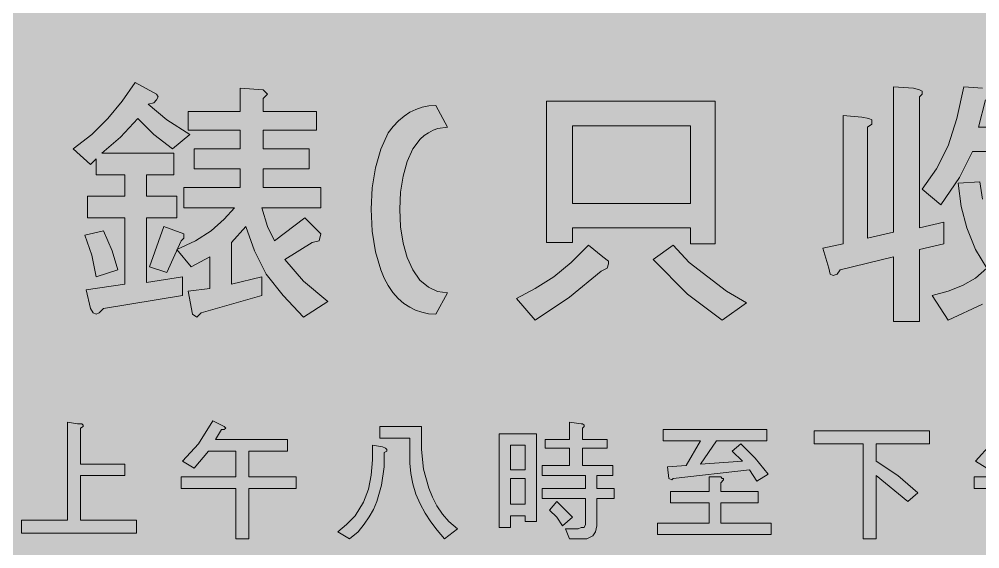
# Model space of a CAD drawing. Header units: metres. Extents: x 10 to 559, y 12 to 260.
# Drawn here: x 247.4 to 367.6, y 69.9 to 136.1 of the extents above; entities that cross this region are included whole.
import ezdxf

# ---------------------------------------------------------------- set-up
doc = ezdxf.new("R2010")
doc.units = ezdxf.units.M
doc.layers.add('FILL_BLUE_0000FF', color=7, linetype='Continuous', true_color=0x0000ff)
doc.layers.add('FILL_WHITE_FFFFFF', color=7, linetype='Continuous', true_color=0xffffff)

msp = doc.modelspace()

# ---------------------------------------------------------------- hatches: boundary and pattern name
at = {"layer": 'FILL_BLUE_0000FF', "true_color": 0x0000ff}
h = msp.add_hatch(color=7, dxfattribs=at)
h.dxf.hatch_style = 1
h.paths.add_polyline_path([(553.76, 259.97), (555.08, 259.58), (556.32, 258.96), (557.46, 258.12), (558.3, 256.98), (558.92, 255.74), (559.31, 254.42), (559.44, 253.08), (559.44, 19.26), (559.31, 17.91), (558.9, 16.56), (558.25, 15.32), (557.46, 14.22), (556.29, 13.28), (555.01, 12.6), (553.69, 12.2), (552.42, 12.06), (17.28, 12.06), (16.04, 12.2), (14.78, 12.6), (13.56, 13.28), (12.42, 14.22), (11.48, 15.36), (10.8, 16.61), (10.4, 17.92), (10.26, 19.26), (10.26, 253.08), (10.4, 254.41), (10.8, 255.6), (11.48, 256.93), (12.42, 258.12), (13.52, 259.07), (14.76, 259.74), (16.09, 259.99), (17.28, 260.1), (552.42, 260.1), (553.76, 259.97)])
at = {"layer": 'FILL_WHITE_FFFFFF', "true_color": 0xffffff}
h = msp.add_hatch(color=7, dxfattribs=at)
h.dxf.hatch_style = 1
h.paths.add_polyline_path([(256.5, 121.68), (258.48, 123.66), (260.28, 125.82), (261.9, 128.16), (264.6, 126.72), (264.78, 126.36), (264.6, 126), (264.24, 125.64), (263.52, 125.46), (265.86, 123.48), (268.74, 121.68), (266.58, 119.88), (264.24, 121.68), (262.26, 123.66), (260.1, 121.32), (257.76, 119.34), (266.76, 119.34), (266.76, 116.64), (263.34, 116.64), (263.34, 113.94), (267.12, 113.94), (267.12, 111.24), (263.34, 111.24), (263.34, 103.14), (267.84, 103.86), (267.84, 101.52), (257.94, 99.9), (257.4, 99.36), (257.04, 99.18), (256.68, 99.36), (256.32, 99.9), (255.78, 102.24), (260.64, 102.96), (260.64, 111.24), (255.96, 111.24), (255.96, 113.94), (260.64, 113.94), (260.64, 116.64), (257.04, 116.64), (257.04, 118.62), (256.32, 117.9), (254.16, 119.88), (256.5, 121.68)])
h = msp.add_hatch(color=7, dxfattribs=at)
h.dxf.hatch_style = 1
h.paths.add_polyline_path([(275.04, 124.56), (275.04, 127.44), (277.92, 127.26), (278.46, 126.72), (277.92, 126.18), (277.92, 124.56), (284.58, 124.56), (284.58, 122.22), (277.92, 122.22), (277.92, 119.88), (283.68, 119.88), (283.68, 117.36), (277.92, 117.36), (277.92, 115.02), (285.12, 115.02), (285.12, 112.5), (277.74, 112.5), (278.46, 110.16), (279.36, 108.36), (283.14, 111.24), (285.12, 109.26), (284.94, 108.36), (284.04, 108.18), (280.62, 106.02), (282.96, 103.32), (286.02, 100.8), (282.96, 98.82), (280.44, 101.52), (278.28, 104.22), (276.84, 107.1), (275.76, 110.16), (273.96, 108.18), (273.96, 102.96), (277.74, 103.86), (277.74, 101.52), (270.18, 99.36), (269.64, 98.82), (269.1, 99.18), (268.56, 102.06), (271.26, 102.42), (271.26, 106.38), (268.92, 105.12), (267.12, 107.28), (269.46, 108.36), (271.44, 109.62), (273.06, 111.06), (274.32, 112.5), (268.02, 112.5), (268.02, 115.02), (275.04, 115.02), (275.04, 117.36), (269.28, 117.36), (269.28, 119.88), (275.04, 119.88), (275.04, 122.22), (268.56, 122.22), (268.56, 124.56), (275.04, 124.56)])
h = msp.add_hatch(color=7, dxfattribs=at)
h.dxf.hatch_style = 1
h.paths.add_polyline_path([(350.46, 108), (350.46, 124.02), (352.8, 123.84), (353.7, 123.66), (354.06, 123.48), (354.06, 122.94), (353.52, 122.58), (353.52, 108.72), (356.76, 109.44), (356.76, 127.62), (359.28, 127.44), (360, 127.26), (360.36, 127.08), (360.36, 126.72), (360, 126.36), (360, 109.98), (363.06, 110.7), (363.06, 108), (360, 107.28), (360, 98.28), (356.76, 98.28), (356.76, 106.38), (350.1, 104.76), (349.74, 104.22), (349.2, 104.04), (348.84, 104.22), (348.66, 104.94), (347.94, 107.46), (350.46, 108)])
h = msp.add_hatch(color=7, dxfattribs=at)
h.dxf.hatch_style = 1
h.paths.add_polyline_path([(362.16, 117.36), (363.6, 120.24), (364.68, 123.66), (365.58, 127.62), (367.92, 127.44), (368.82, 127.08), (369.18, 126.72), (369, 126.36), (368.28, 126), (367.38, 122.58), (377.64, 122.58), (377.64, 119.52), (375.66, 119.52), (375.66, 115.38), (374.94, 111.6), (374.04, 108.18), (372.6, 104.94), (375.12, 102.78), (378.18, 100.8), (375.66, 98.28), (372.96, 100.26), (370.44, 102.42), (367.92, 100.44), (363.6, 98.46), (361.62, 101.52), (363.6, 102.06), (365.4, 102.78), (367.02, 103.68), (368.46, 104.94), (367.02, 107.28), (365.94, 109.98), (365.22, 112.68), (364.86, 115.56), (367.56, 115.74), (367.92, 113.58), (368.46, 111.42), (369.36, 109.44), (370.44, 107.46), (371.34, 109.62), (372.06, 112.5), (372.42, 115.74), (372.78, 119.52), (366.66, 119.52), (365.04, 116.28), (362.7, 112.86), (360.36, 114.84), (362.16, 117.36)])
h = msp.add_hatch(color=7, dxfattribs=at)
h.dxf.hatch_style = 1
h.paths.add_polyline_path([(299.52, 99.18), (298.61, 99.24), (297.77, 99.43), (296.99, 99.71), (296.28, 100.08), (295.5, 100.55), (294.8, 101.16), (294.15, 101.9), (293.58, 102.78), (293.07, 103.71), (292.64, 104.73), (291.96, 107.01), (291.56, 109.56), (291.42, 112.32), (291.56, 114.98), (291.96, 117.5), (292.64, 119.81), (293.58, 121.86), (294.2, 122.68), (294.86, 123.38), (295.55, 123.97), (296.28, 124.45), (297.04, 124.81), (297.83, 125.07), (298.66, 125.23), (299.52, 125.28), (300.96, 122.58), (299.79, 122.42), (299.19, 122.2), (298.62, 121.86), (298.08, 121.53), (297.56, 121.07), (296.64, 119.88), (295.93, 118.27), (295.43, 116.44), (295.12, 114.44), (295.02, 112.32), (295.12, 110.1), (295.43, 108.07), (295.93, 106.27), (296.64, 104.76), (297.54, 103.47), (298.6, 102.58), (299.75, 102.05), (300.96, 101.88), (299.52, 99.18)])
h = msp.add_hatch(color=7, dxfattribs=at)
h.dxf.hatch_style = 1
h.paths.add_polyline_path([(334.44, 108), (331.38, 108), (331.38, 109.98), (316.62, 109.98), (316.62, 108.18), (313.38, 108.18), (313.38, 125.82), (334.44, 125.82), (334.44, 108)])
h.paths.add_polyline_path([(331.38, 122.76), (316.62, 122.76), (316.62, 113.04), (331.38, 113.04), (331.38, 122.76)], flags=16)
h = msp.add_hatch(color=7, dxfattribs=at)
h.dxf.hatch_style = 1
h.paths.add_polyline_path([(259.02, 107.1), (259.74, 104.76), (257.04, 103.86), (256.5, 106.56), (255.6, 109.08), (257.94, 109.62), (259.02, 107.1)])
h = msp.add_hatch(color=7, dxfattribs=at)
h.dxf.hatch_style = 1
h.paths.add_polyline_path([(265.5, 110.16), (268.02, 109.26), (268.02, 108.72), (267.66, 108.36), (265.86, 104.4), (263.7, 105.12), (265.5, 110.16)])
h = msp.add_hatch(color=7, dxfattribs=at)
h.dxf.hatch_style = 1
h.paths.add_polyline_path([(321.12, 105.84), (321.12, 105.48), (320.94, 104.94), (320.22, 104.58), (316.26, 101.34), (311.94, 98.46), (309.6, 101.16), (311.94, 102.42), (314.28, 103.86), (316.44, 105.66), (318.6, 107.82), (320.4, 106.38), (321.12, 105.84)])
h = msp.add_hatch(color=7, dxfattribs=at)
h.dxf.hatch_style = 1
h.paths.add_polyline_path([(331.2, 105.66), (335.88, 102.06), (338.4, 100.62), (335.34, 98.46), (331.02, 101.7), (326.7, 106.02), (329.22, 107.82), (331.2, 105.66)])
h = msp.add_hatch(color=7, dxfattribs=at)
h.dxf.hatch_style = 1
h.paths.add_polyline_path([(255.24, 85.5), (255.42, 85.32), (255.42, 85.14), (255.06, 84.96), (255.06, 80.46), (260.64, 80.46), (260.64, 79.02), (255.06, 79.02), (255.06, 73.44), (262.08, 73.44), (262.08, 71.82), (247.68, 71.82), (247.68, 73.44), (253.44, 73.44), (253.44, 85.68), (254.7, 85.5), (255.24, 85.5)])
h = msp.add_hatch(color=7, dxfattribs=at)
h.dxf.hatch_style = 1
h.paths.add_polyline_path([(269.82, 82.98), (271.62, 85.86), (272.7, 85.32), (273.06, 85.14), (273.24, 84.96), (273.06, 84.78), (272.7, 84.78), (271.98, 83.52), (280.98, 83.52), (280.98, 82.08), (276.12, 82.08), (276.12, 78.84), (282.06, 78.84), (282.06, 77.4), (276.12, 77.4), (276.12, 71.1), (274.5, 71.1), (274.5, 77.4), (267.66, 77.4), (267.66, 78.84), (274.5, 78.84), (274.5, 82.08), (271.08, 82.08), (269.28, 79.92), (267.84, 80.82), (269.82, 82.98)])
h = msp.add_hatch(color=7, dxfattribs=at)
h.dxf.hatch_style = 1
h.paths.add_polyline_path([(316.26, 82.44), (313.2, 82.44), (313.2, 83.52), (316.26, 83.52), (316.26, 85.68), (317.7, 85.5), (317.88, 85.5), (318.06, 85.32), (318.06, 85.14), (317.88, 84.96), (317.88, 83.52), (320.94, 83.52), (320.94, 82.44), (317.88, 82.44), (317.88, 80.28), (321.66, 80.28), (321.66, 79.02), (319.68, 79.02), (319.68, 77.4), (321.84, 77.4), (321.84, 76.14), (319.68, 76.14), (319.68, 72.72), (319.5, 72), (319.14, 71.46), (318.42, 71.1), (316.26, 71.1), (315.72, 72.36), (317.34, 72.36), (317.7, 72.54), (318.06, 72.54), (318.24, 72.9), (318.24, 76.14), (312.84, 76.14), (312.84, 77.4), (318.24, 77.4), (318.24, 79.02), (312.84, 79.02), (312.84, 80.28), (316.26, 80.28), (316.26, 82.44)])
h = msp.add_hatch(color=7, dxfattribs=at)
h.dxf.hatch_style = 1
h.paths.add_polyline_path([(369, 82.98), (370.8, 85.86), (371.88, 85.32), (372.24, 85.14), (372.42, 84.96), (372.24, 84.78), (372.06, 84.78), (371.34, 83.52), (380.16, 83.52), (380.16, 82.08), (375.3, 82.08), (375.3, 78.84), (381.24, 78.84), (381.24, 77.4), (375.3, 77.4), (375.3, 71.1), (373.68, 71.1), (373.68, 77.4), (366.84, 77.4), (366.84, 78.84), (373.68, 78.84), (373.68, 82.08), (370.26, 82.08), (368.46, 79.92), (367.02, 80.82), (369, 82.98)])
h = msp.add_hatch(color=7, dxfattribs=at)
h.dxf.hatch_style = 1
h.paths.add_polyline_path([(297.72, 85.14), (297.72, 82.26), (297.99, 79.82), (298.63, 77.44), (299.09, 76.31), (299.66, 75.22), (300.34, 74.2), (301.14, 73.26), (302.22, 72.36), (300.6, 71.1), (299.7, 72.18), (298.89, 73.22), (298.17, 74.33), (297.55, 75.5), (297.04, 76.71), (296.65, 77.97), (296.39, 79.26), (296.26, 80.57), (296.28, 81.9), (296.28, 83.7), (292.5, 83.7), (292.5, 85.14), (297.72, 85.14)])
h = msp.add_hatch(color=7, dxfattribs=at)
h.dxf.hatch_style = 1
h.paths.add_polyline_path([(310.68, 73.26), (310.68, 73.98), (308.88, 73.98), (308.88, 72.54), (307.44, 72.54), (307.44, 84.24), (312.12, 84.24), (312.12, 73.26), (310.68, 73.26)])
h.paths.add_polyline_path([(308.88, 82.8), (308.88, 79.74), (310.68, 79.74), (310.68, 82.8), (308.88, 82.8)], flags=16)
h.paths.add_polyline_path([(310.68, 78.66), (308.88, 78.66), (308.88, 75.42), (310.68, 75.42), (310.68, 78.66)], flags=16)
h = msp.add_hatch(color=7, dxfattribs=at)
h.dxf.hatch_style = 1
h.paths.add_polyline_path([(327.96, 84.78), (340.92, 84.78), (340.92, 83.34), (334.62, 83.34), (332.64, 80.46), (337.86, 80.82), (336.6, 82.08), (337.68, 82.98), (339.48, 81.18), (341.1, 79.2), (339.66, 78.3), (338.76, 79.74), (329.22, 78.66), (329.04, 78.48), (328.68, 78.66), (328.5, 80.1), (330.84, 80.28), (332.64, 83.34), (327.96, 83.34), (327.96, 84.78)])
h = msp.add_hatch(color=7, dxfattribs=at)
h.dxf.hatch_style = 1
h.paths.add_polyline_path([(361.26, 84.6), (361.26, 82.98), (354.6, 82.98), (354.6, 80.82), (357.3, 79.02), (359.82, 76.86), (358.56, 75.78), (354.6, 79.02), (354.6, 71.1), (352.98, 71.1), (352.98, 82.98), (346.86, 82.98), (346.86, 84.6), (361.26, 84.6)])
h = msp.add_hatch(color=7, dxfattribs=at)
h.dxf.hatch_style = 1
h.paths.add_polyline_path([(288.36, 72.9), (289.44, 73.98), (290.46, 75.67), (291.08, 77.32), (291.43, 79.06), (291.6, 81), (291.6, 82.8), (292.86, 82.62), (293.22, 82.44), (293.4, 82.26), (293.4, 82.08), (293.04, 81.9), (293.04, 80.1), (292.72, 77.82), (292.13, 75.76), (291.71, 74.79), (291.19, 73.85), (290.55, 72.92), (289.8, 72), (288.72, 71.1), (287.28, 72), (288.36, 72.9)])
h = msp.add_hatch(color=7, dxfattribs=at)
h.dxf.hatch_style = 1
h.paths.add_polyline_path([(327.24, 73.08), (333.72, 73.08), (333.72, 75.6), (328.86, 75.6), (328.86, 77.04), (333.72, 77.04), (333.72, 78.84), (335.16, 78.84), (335.34, 78.66), (335.52, 78.66), (335.52, 78.48), (335.16, 78.12), (335.16, 77.04), (339.84, 77.04), (339.84, 75.6), (335.16, 75.6), (335.16, 73.08), (341.46, 73.08), (341.46, 71.64), (327.24, 71.64), (327.24, 73.08)])
h = msp.add_hatch(color=7, dxfattribs=at)
h.dxf.hatch_style = 1
h.paths.add_polyline_path([(315.54, 74.88), (316.62, 73.8), (315.36, 72.72), (314.64, 73.8), (313.74, 74.7), (314.64, 75.78), (315.54, 74.88)])

# ---------------------------------------------------------------- linework, layer by layer
at = {"layer": 'FILL_WHITE_FFFFFF', "lineweight": 0, "true_color": 0xffffff}
for points in [[(256.5, 121.68), (258.48, 123.66), (260.28, 125.82), (261.9, 128.16), (264.6, 126.72), (264.78, 126.36), (264.6, 126), (264.24, 125.64), (263.52, 125.46), (265.86, 123.48), (268.74, 121.68), (266.58, 119.88), (264.24, 121.68), (262.26, 123.66), (260.1, 121.32), (257.76, 119.34), (266.76, 119.34), (266.76, 116.64), (263.34, 116.64), (263.34, 113.94), (267.12, 113.94), (267.12, 111.24), (263.34, 111.24), (263.34, 103.14), (267.84, 103.86), (267.84, 101.52), (257.94, 99.9), (257.4, 99.36), (257.04, 99.18), (256.68, 99.36), (256.32, 99.9), (255.78, 102.24), (260.64, 102.96), (260.64, 111.24), (255.96, 111.24), (255.96, 113.94), (260.64, 113.94), (260.64, 116.64), (257.04, 116.64), (257.04, 118.62), (256.32, 117.9), (254.16, 119.88)], [(275.04, 124.56), (275.04, 127.44), (277.92, 127.26), (278.46, 126.72), (277.92, 126.18), (277.92, 124.56), (284.58, 124.56), (284.58, 122.22), (277.92, 122.22), (277.92, 119.88), (283.68, 119.88), (283.68, 117.36), (277.92, 117.36), (277.92, 115.02), (285.12, 115.02), (285.12, 112.5), (277.74, 112.5), (278.46, 110.16), (279.36, 108.36), (283.14, 111.24), (285.12, 109.26), (284.94, 108.36), (284.04, 108.18), (280.62, 106.02), (282.96, 103.32), (286.02, 100.8), (282.96, 98.82), (280.44, 101.52), (278.28, 104.22), (276.84, 107.1), (275.76, 110.16), (273.96, 108.18), (273.96, 102.96), (277.74, 103.86), (277.74, 101.52), (270.18, 99.36), (269.64, 98.82), (269.1, 99.18), (268.56, 102.06), (271.26, 102.42), (271.26, 106.38), (268.92, 105.12), (267.12, 107.28), (269.46, 108.36), (271.44, 109.62), (273.06, 111.06), (274.32, 112.5), (268.02, 112.5), (268.02, 115.02), (275.04, 115.02), (275.04, 117.36), (269.28, 117.36), (269.28, 119.88), (275.04, 119.88), (275.04, 122.22), (268.56, 122.22), (268.56, 124.56)], [(350.46, 108), (350.46, 124.02), (352.8, 123.84), (353.7, 123.66), (354.06, 123.48), (354.06, 122.94), (353.52, 122.58), (353.52, 108.72), (356.76, 109.44), (356.76, 127.62), (359.28, 127.44), (360, 127.26), (360.36, 127.08), (360.36, 126.72), (360, 126.36), (360, 109.98), (363.06, 110.7), (363.06, 108), (360, 107.28), (360, 98.28), (356.76, 98.28), (356.76, 106.38), (350.1, 104.76), (349.74, 104.22), (349.2, 104.04), (348.84, 104.22), (348.66, 104.94), (347.94, 107.46)], [(299.52, 99.18), (298.61, 99.24), (297.77, 99.43), (296.99, 99.71), (296.28, 100.08), (295.5, 100.55), (294.8, 101.16), (294.15, 101.9), (293.58, 102.78), (293.07, 103.71), (292.64, 104.73), (291.96, 107.01), (291.56, 109.56), (291.42, 112.32), (291.56, 114.98), (291.96, 117.5), (292.64, 119.81), (293.58, 121.86), (294.2, 122.68), (294.86, 123.38), (295.55, 123.97), (296.28, 124.45), (297.04, 124.81), (297.83, 125.07), (298.66, 125.23), (299.52, 125.28), (300.96, 122.58), (299.79, 122.42), (299.19, 122.2), (298.62, 121.86), (298.08, 121.53), (297.56, 121.07), (296.64, 119.88), (295.93, 118.27), (295.43, 116.44), (295.12, 114.44), (295.02, 112.32), (295.12, 110.1), (295.43, 108.07), (295.93, 106.27), (296.64, 104.76), (297.54, 103.47), (298.6, 102.58), (299.75, 102.05), (300.96, 101.88)], [(334.44, 108), (331.38, 108), (331.38, 109.98), (316.62, 109.98), (316.62, 108.18), (313.38, 108.18), (313.38, 125.82), (334.44, 125.82)], [(331.38, 122.76), (316.62, 122.76), (316.62, 113.04), (331.38, 113.04)], [(259.02, 107.1), (259.74, 104.76), (257.04, 103.86), (256.5, 106.56), (255.6, 109.08), (257.94, 109.62)], [(265.5, 110.16), (268.02, 109.26), (268.02, 108.72), (267.66, 108.36), (265.86, 104.4), (263.7, 105.12)], [(321.12, 105.84), (321.12, 105.48), (320.94, 104.94), (320.22, 104.58), (316.26, 101.34), (311.94, 98.46), (309.6, 101.16), (311.94, 102.42), (314.28, 103.86), (316.44, 105.66), (318.6, 107.82), (320.4, 106.38)], [(331.2, 105.66), (335.88, 102.06), (338.4, 100.62), (335.34, 98.46), (331.02, 101.7), (326.7, 106.02), (329.22, 107.82)], [(255.24, 85.5), (255.42, 85.32), (255.42, 85.14), (255.06, 84.96), (255.06, 80.46), (260.64, 80.46), (260.64, 79.02), (255.06, 79.02), (255.06, 73.44), (262.08, 73.44), (262.08, 71.82), (247.68, 71.82), (247.68, 73.44), (253.44, 73.44), (253.44, 85.68), (254.7, 85.5)], [(269.82, 82.98), (271.62, 85.86), (272.7, 85.32), (273.06, 85.14), (273.24, 84.96), (273.06, 84.78), (272.7, 84.78), (271.98, 83.52), (280.98, 83.52), (280.98, 82.08), (276.12, 82.08), (276.12, 78.84), (282.06, 78.84), (282.06, 77.4), (276.12, 77.4), (276.12, 71.1), (274.5, 71.1), (274.5, 77.4), (267.66, 77.4), (267.66, 78.84), (274.5, 78.84), (274.5, 82.08), (271.08, 82.08), (269.28, 79.92), (267.84, 80.82)], [(316.26, 82.44), (313.2, 82.44), (313.2, 83.52), (316.26, 83.52), (316.26, 85.68), (317.7, 85.5), (317.88, 85.5), (318.06, 85.32), (318.06, 85.14), (317.88, 84.96), (317.88, 83.52), (320.94, 83.52), (320.94, 82.44), (317.88, 82.44), (317.88, 80.28), (321.66, 80.28), (321.66, 79.02), (319.68, 79.02), (319.68, 77.4), (321.84, 77.4), (321.84, 76.14), (319.68, 76.14), (319.68, 72.72), (319.5, 72), (319.14, 71.46), (318.42, 71.1), (316.26, 71.1), (315.72, 72.36), (317.34, 72.36), (317.7, 72.54), (318.06, 72.54), (318.24, 72.9), (318.24, 76.14), (312.84, 76.14), (312.84, 77.4), (318.24, 77.4), (318.24, 79.02), (312.84, 79.02), (312.84, 80.28), (316.26, 80.28)], [(297.72, 85.14), (297.72, 82.26), (297.99, 79.82), (298.63, 77.44), (299.09, 76.31), (299.66, 75.22), (300.34, 74.2), (301.14, 73.26), (302.22, 72.36), (300.6, 71.1), (299.7, 72.18), (298.89, 73.22), (298.17, 74.33), (297.55, 75.5), (297.04, 76.71), (296.65, 77.97), (296.39, 79.26), (296.26, 80.57), (296.28, 81.9), (296.28, 83.7), (292.5, 83.7), (292.5, 85.14)], [(310.68, 73.26), (310.68, 73.98), (308.88, 73.98), (308.88, 72.54), (307.44, 72.54), (307.44, 84.24), (312.12, 84.24), (312.12, 73.26)], [(327.96, 84.78), (340.92, 84.78), (340.92, 83.34), (334.62, 83.34), (332.64, 80.46), (337.86, 80.82), (336.6, 82.08), (337.68, 82.98), (339.48, 81.18), (341.1, 79.2), (339.66, 78.3), (338.76, 79.74), (329.22, 78.66), (329.04, 78.48), (328.68, 78.66), (328.5, 80.1), (330.84, 80.28), (332.64, 83.34), (327.96, 83.34)], [(361.26, 84.6), (361.26, 82.98), (354.6, 82.98), (354.6, 80.82), (357.3, 79.02), (359.82, 76.86), (358.56, 75.78), (354.6, 79.02), (354.6, 71.1), (352.98, 71.1), (352.98, 82.98), (346.86, 82.98), (346.86, 84.6)], [(288.36, 72.9), (289.44, 73.98), (290.46, 75.67), (291.08, 77.32), (291.43, 79.06), (291.6, 81), (291.6, 82.8), (292.86, 82.62), (293.22, 82.44), (293.4, 82.26), (293.4, 82.08), (293.04, 81.9), (293.04, 80.1), (292.72, 77.82), (292.13, 75.76), (291.71, 74.79), (291.19, 73.85), (290.55, 72.92), (289.8, 72), (288.72, 71.1), (287.28, 72)], [(308.88, 82.8), (308.88, 79.74), (310.68, 79.74), (310.68, 82.8)], [(310.68, 78.66), (308.88, 78.66), (308.88, 75.42), (310.68, 75.42)], [(327.24, 73.08), (333.72, 73.08), (333.72, 75.6), (328.86, 75.6), (328.86, 77.04), (333.72, 77.04), (333.72, 78.84), (335.16, 78.84), (335.34, 78.66), (335.52, 78.66), (335.52, 78.48), (335.16, 78.12), (335.16, 77.04), (339.84, 77.04), (339.84, 75.6), (335.16, 75.6), (335.16, 73.08), (341.46, 73.08), (341.46, 71.64), (327.24, 71.64)], [(315.54, 74.88), (316.62, 73.8), (315.36, 72.72), (314.64, 73.8), (313.74, 74.7), (314.64, 75.78)]]:
    msp.add_lwpolyline(points, close=True, dxfattribs=at)
for points in [[(372.78, 119.52), (366.66, 119.52), (365.04, 116.28), (362.7, 112.86), (360.36, 114.84), (362.16, 117.36), (363.6, 120.24), (364.68, 123.66), (365.58, 127.62), (367.92, 127.44)], [(368.28, 126), (367.38, 122.58), (377.64, 122.58)], [(367.92, 100.44), (363.6, 98.46), (361.62, 101.52), (363.6, 102.06), (365.4, 102.78), (367.02, 103.68), (368.46, 104.94), (367.02, 107.28), (365.94, 109.98), (365.22, 112.68), (364.86, 115.56), (367.56, 115.74), (367.92, 113.58)], [(368.46, 79.92), (367.02, 80.82), (369, 82.98)], [(373.68, 77.4), (366.84, 77.4), (366.84, 78.84), (373.68, 78.84)]]:
    msp.add_lwpolyline(points, dxfattribs=at)

doc.saveas('drawing.dxf')
